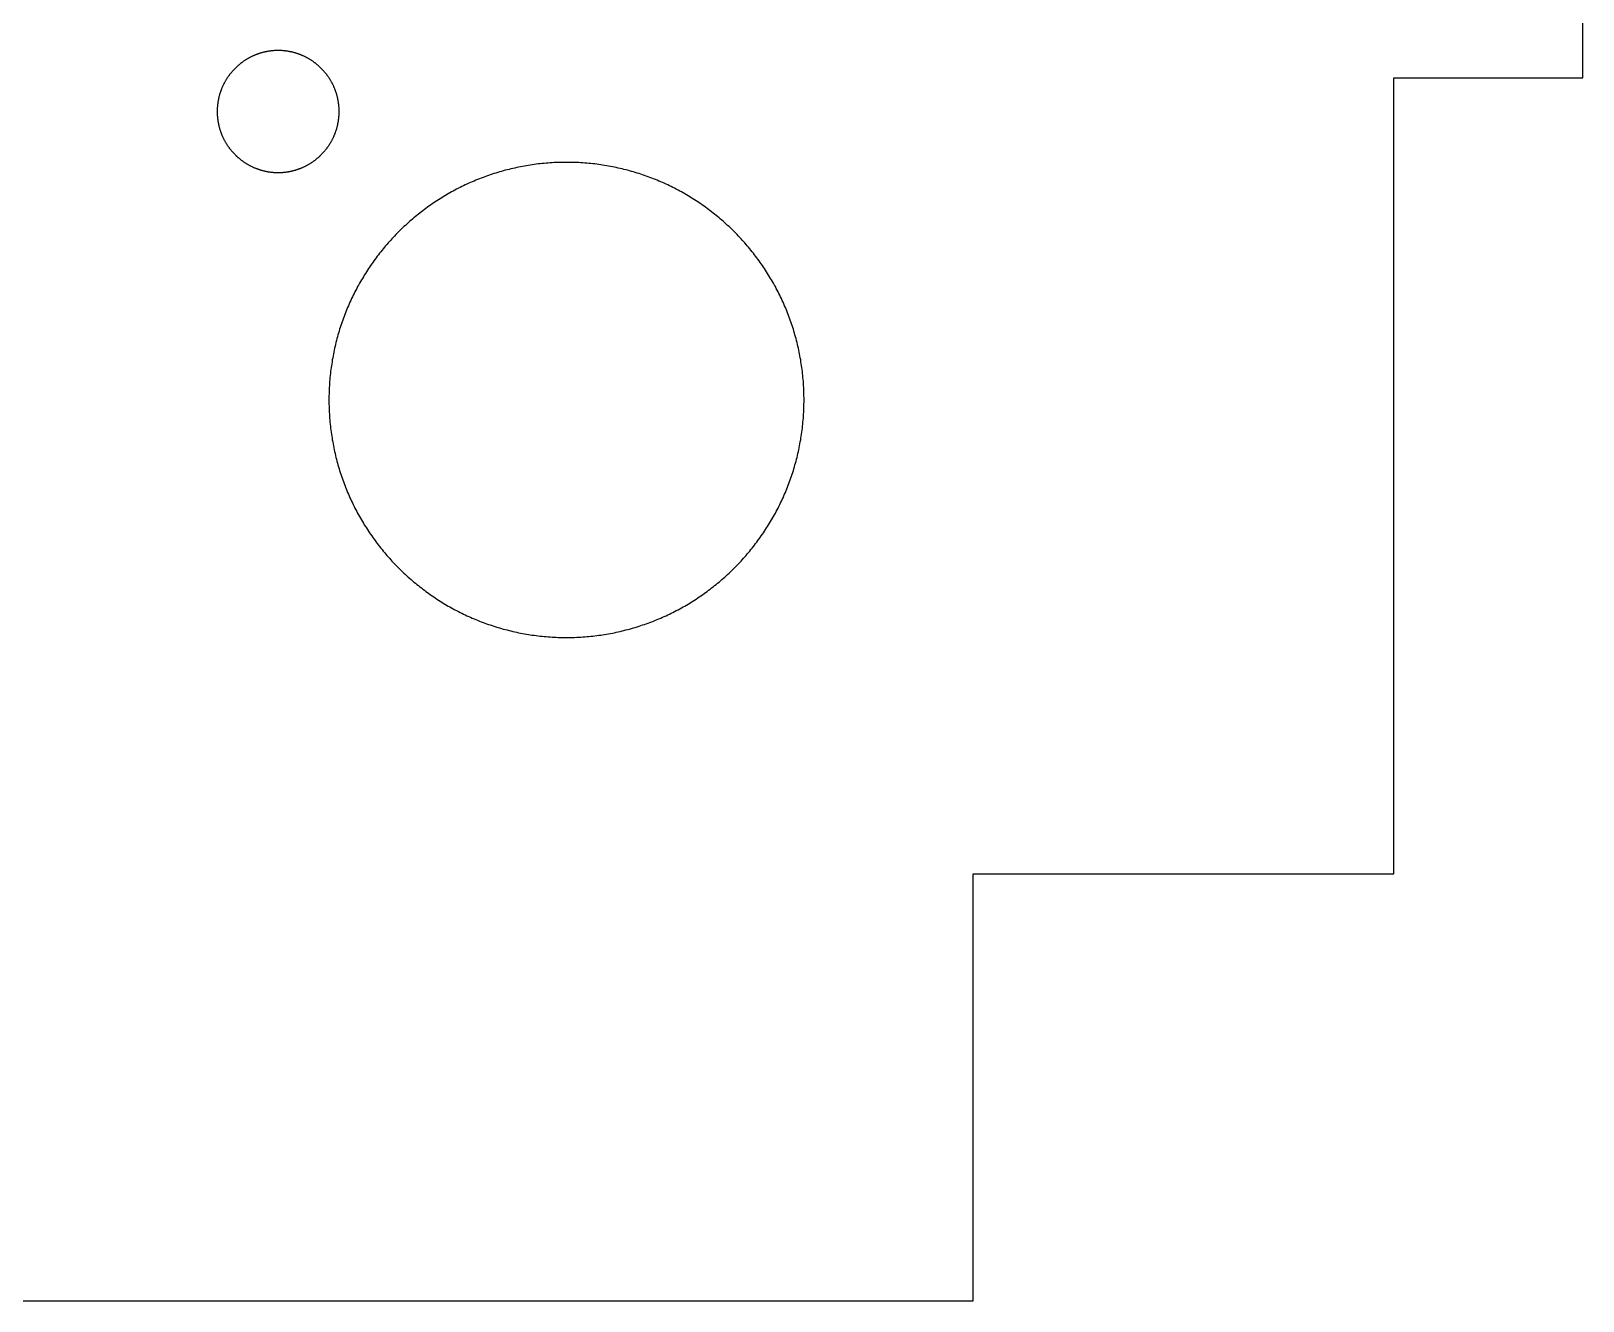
# Model space of a CAD drawing. Extents: x -13 to 43.9, y 40.3 to 95.3.
# Drawn here: x 18.45 to 43.9, y 40.25 to 61.07 of the extents above; entities that cross this region are included whole.
import ezdxf

# ---------------------------------------------------------------- set-up
doc = ezdxf.new("R2010")
doc.units = 0
doc.layers.get('0').update_dxf_attribs({"linetype": 'CONTINUOUS'})

msp = doc.modelspace()

# ---------------------------------------------------------------- linework, layer by layer
at = {"color": 7}
for points in [[(5.328, 40.75), (5.328, 40.25), (33.896, 40.25), (33.896, 47.25), (40.796, 47.25), (40.796, 60.3), (43.896, 60.3), (43.896, 75.2), (40.796, 75.2), (40.796, 95.25), (36.328, 95.25), (36.328, 94.75)], [(21.941, 60.579), (21.934, 60.575), (21.928, 60.57), (21.921, 60.566), (21.915, 60.561), (21.908, 60.556), (21.902, 60.551), (21.895, 60.547), (21.889, 60.542), (21.883, 60.537), (21.876, 60.532), (21.87, 60.527), (21.864, 60.522), (21.858, 60.517), (21.852, 60.511), (21.846, 60.506), (21.84, 60.501), (21.834, 60.496), (21.828, 60.49), (21.822, 60.485), (21.816, 60.479), (21.81, 60.474), (21.804, 60.468), (21.799, 60.463), (21.793, 60.457)], [(22.111, 60.671), (22.103, 60.668), (22.096, 60.665), (22.088, 60.662), (22.081, 60.658), (22.074, 60.655), (22.066, 60.651), (22.059, 60.648), (22.052, 60.644), (22.045, 60.641), (22.038, 60.637), (22.03, 60.633), (22.023, 60.629), (22.016, 60.625), (22.009, 60.621), (22.002, 60.618), (21.995, 60.613), (21.988, 60.609), (21.981, 60.605), (21.975, 60.601), (21.968, 60.597), (21.961, 60.592), (21.954, 60.588), (21.948, 60.584), (21.941, 60.579)], [(22.298, 60.73), (22.29, 60.728), (22.282, 60.726), (22.274, 60.724), (22.266, 60.722), (22.258, 60.721), (22.25, 60.719), (22.242, 60.716), (22.234, 60.714), (22.226, 60.712), (22.218, 60.71), (22.21, 60.707), (22.203, 60.705), (22.195, 60.703), (22.187, 60.7), (22.179, 60.697), (22.172, 60.695), (22.164, 60.692), (22.156, 60.689), (22.149, 60.686), (22.141, 60.684), (22.133, 60.681), (22.126, 60.678), (22.118, 60.675), (22.111, 60.671)], [(22.5, 60.75), (22.491, 60.75), (22.483, 60.75), (22.474, 60.75), (22.466, 60.749), (22.457, 60.749), (22.449, 60.749), (22.44, 60.748), (22.432, 60.748), (22.423, 60.747), (22.415, 60.746), (22.406, 60.746), (22.398, 60.745), (22.389, 60.744), (22.381, 60.743), (22.373, 60.742), (22.364, 60.741), (22.356, 60.74), (22.348, 60.738), (22.339, 60.737), (22.331, 60.736), (22.323, 60.734), (22.315, 60.733), (22.307, 60.731), (22.298, 60.73)], [(22.702, 60.73), (22.693, 60.731), (22.685, 60.733), (22.677, 60.734), (22.669, 60.736), (22.661, 60.737), (22.652, 60.738), (22.644, 60.74), (22.636, 60.741), (22.627, 60.742), (22.619, 60.743), (22.611, 60.744), (22.602, 60.745), (22.594, 60.746), (22.585, 60.746), (22.577, 60.747), (22.568, 60.748), (22.56, 60.748), (22.551, 60.749), (22.543, 60.749), (22.534, 60.749), (22.526, 60.75), (22.517, 60.75), (22.509, 60.75), (22.5, 60.75)], [(22.889, 60.671), (22.882, 60.675), (22.874, 60.678), (22.867, 60.681), (22.859, 60.684), (22.851, 60.686), (22.844, 60.689), (22.836, 60.692), (22.828, 60.695), (22.821, 60.697), (22.813, 60.7), (22.805, 60.703), (22.797, 60.705), (22.79, 60.707), (22.782, 60.71), (22.774, 60.712), (22.766, 60.714), (22.758, 60.716), (22.75, 60.719), (22.742, 60.721), (22.734, 60.722), (22.726, 60.724), (22.718, 60.726), (22.71, 60.728), (22.702, 60.73)], [(23.059, 60.579), (23.052, 60.584), (23.046, 60.588), (23.039, 60.592), (23.032, 60.597), (23.025, 60.601), (23.019, 60.605), (23.012, 60.609), (23.005, 60.613), (22.998, 60.618), (22.991, 60.621), (22.984, 60.625), (22.977, 60.629), (22.97, 60.633), (22.962, 60.637), (22.955, 60.641), (22.948, 60.644), (22.941, 60.648), (22.934, 60.651), (22.926, 60.655), (22.919, 60.658), (22.912, 60.662), (22.904, 60.665), (22.897, 60.668), (22.889, 60.671)], [(23.207, 60.457), (23.201, 60.463), (23.196, 60.468), (23.19, 60.474), (23.184, 60.479), (23.178, 60.485), (23.172, 60.49), (23.166, 60.496), (23.16, 60.501), (23.154, 60.506), (23.148, 60.511), (23.142, 60.517), (23.136, 60.522), (23.13, 60.527), (23.124, 60.532), (23.117, 60.537), (23.111, 60.542), (23.105, 60.547), (23.098, 60.551), (23.092, 60.556), (23.085, 60.561), (23.079, 60.566), (23.072, 60.57), (23.066, 60.575), (23.059, 60.579)], [(21.793, 60.457), (21.787, 60.451), (21.782, 60.446), (21.776, 60.44), (21.771, 60.434), (21.765, 60.428), (21.76, 60.422), (21.754, 60.416), (21.749, 60.41), (21.744, 60.404), (21.739, 60.398), (21.733, 60.392), (21.728, 60.386), (21.723, 60.38), (21.718, 60.374), (21.713, 60.367), (21.708, 60.361), (21.703, 60.355), (21.699, 60.348), (21.694, 60.342), (21.689, 60.335), (21.684, 60.329), (21.68, 60.322), (21.675, 60.316), (21.671, 60.309)], [(23.329, 60.309), (23.325, 60.316), (23.32, 60.322), (23.315, 60.329), (23.311, 60.335), (23.306, 60.342), (23.301, 60.348), (23.297, 60.355), (23.292, 60.361), (23.287, 60.367), (23.282, 60.374), (23.277, 60.38), (23.272, 60.386), (23.267, 60.392), (23.261, 60.398), (23.256, 60.404), (23.251, 60.41), (23.246, 60.416), (23.24, 60.422), (23.235, 60.428), (23.229, 60.434), (23.224, 60.44), (23.218, 60.446), (23.213, 60.451), (23.207, 60.457)], [(21.579, 60.139), (21.575, 60.132), (21.572, 60.124), (21.569, 60.117), (21.566, 60.109), (21.564, 60.101), (21.561, 60.094), (21.558, 60.086), (21.555, 60.078), (21.553, 60.071), (21.55, 60.063), (21.547, 60.055), (21.545, 60.047), (21.543, 60.04), (21.54, 60.032), (21.538, 60.024), (21.536, 60.016), (21.534, 60.008), (21.531, 60), (21.529, 59.992), (21.527, 59.984), (21.526, 59.976), (21.524, 59.968), (21.522, 59.96), (21.52, 59.952)], [(21.671, 60.309), (21.666, 60.302), (21.662, 60.296), (21.658, 60.289), (21.653, 60.282), (21.649, 60.275), (21.645, 60.269), (21.641, 60.262), (21.637, 60.255), (21.632, 60.248), (21.629, 60.241), (21.625, 60.234), (21.621, 60.227), (21.617, 60.22), (21.613, 60.212), (21.609, 60.205), (21.606, 60.198), (21.602, 60.191), (21.599, 60.184), (21.595, 60.176), (21.592, 60.169), (21.588, 60.162), (21.585, 60.154), (21.582, 60.147), (21.579, 60.139)], [(23.421, 60.139), (23.418, 60.147), (23.415, 60.154), (23.412, 60.162), (23.408, 60.169), (23.405, 60.176), (23.401, 60.184), (23.398, 60.191), (23.394, 60.198), (23.391, 60.205), (23.387, 60.212), (23.383, 60.22), (23.379, 60.227), (23.375, 60.234), (23.371, 60.241), (23.368, 60.248), (23.363, 60.255), (23.359, 60.262), (23.355, 60.269), (23.351, 60.275), (23.347, 60.282), (23.342, 60.289), (23.338, 60.296), (23.334, 60.302), (23.329, 60.309)], [(23.48, 59.952), (23.478, 59.96), (23.476, 59.968), (23.474, 59.976), (23.472, 59.984), (23.471, 59.992), (23.469, 60), (23.466, 60.008), (23.464, 60.016), (23.462, 60.024), (23.46, 60.032), (23.457, 60.04), (23.455, 60.047), (23.453, 60.055), (23.45, 60.063), (23.447, 60.071), (23.445, 60.078), (23.442, 60.086), (23.439, 60.094), (23.436, 60.101), (23.434, 60.109), (23.431, 60.117), (23.428, 60.124), (23.425, 60.132), (23.421, 60.139)], [(21.52, 59.952), (21.519, 59.943), (21.517, 59.935), (21.516, 59.927), (21.514, 59.919), (21.513, 59.911), (21.512, 59.902), (21.51, 59.894), (21.509, 59.886), (21.508, 59.877), (21.507, 59.869), (21.506, 59.861), (21.505, 59.852), (21.504, 59.844), (21.504, 59.835), (21.503, 59.827), (21.502, 59.818), (21.502, 59.81), (21.501, 59.801), (21.501, 59.793), (21.501, 59.784), (21.5, 59.776), (21.5, 59.767), (21.5, 59.759), (21.5, 59.75)], [(23.5, 59.75), (23.5, 59.759), (23.5, 59.767), (23.5, 59.776), (23.499, 59.784), (23.499, 59.793), (23.499, 59.801), (23.498, 59.81), (23.498, 59.818), (23.497, 59.827), (23.496, 59.835), (23.496, 59.844), (23.495, 59.852), (23.494, 59.861), (23.493, 59.869), (23.492, 59.877), (23.491, 59.886), (23.49, 59.894), (23.488, 59.902), (23.487, 59.911), (23.486, 59.919), (23.484, 59.927), (23.483, 59.935), (23.481, 59.943), (23.48, 59.952)], [(21.5, 59.75), (21.5, 59.741), (21.5, 59.733), (21.5, 59.724), (21.501, 59.716), (21.501, 59.707), (21.501, 59.699), (21.502, 59.69), (21.502, 59.682), (21.503, 59.673), (21.504, 59.665), (21.504, 59.656), (21.505, 59.648), (21.506, 59.639), (21.507, 59.631), (21.508, 59.623), (21.509, 59.614), (21.51, 59.606), (21.512, 59.598), (21.513, 59.589), (21.514, 59.581), (21.516, 59.573), (21.517, 59.565), (21.519, 59.557), (21.52, 59.548)], [(23.48, 59.548), (23.481, 59.557), (23.483, 59.565), (23.484, 59.573), (23.486, 59.581), (23.487, 59.589), (23.488, 59.598), (23.49, 59.606), (23.491, 59.614), (23.492, 59.623), (23.493, 59.631), (23.494, 59.639), (23.495, 59.648), (23.496, 59.656), (23.496, 59.665), (23.497, 59.673), (23.498, 59.682), (23.498, 59.69), (23.499, 59.699), (23.499, 59.707), (23.499, 59.716), (23.5, 59.724), (23.5, 59.733), (23.5, 59.741), (23.5, 59.75)], [(21.52, 59.548), (21.522, 59.54), (21.524, 59.532), (21.526, 59.524), (21.527, 59.516), (21.529, 59.508), (21.531, 59.5), (21.534, 59.492), (21.536, 59.484), (21.538, 59.476), (21.54, 59.468), (21.543, 59.46), (21.545, 59.453), (21.547, 59.445), (21.55, 59.437), (21.553, 59.429), (21.555, 59.422), (21.558, 59.414), (21.561, 59.406), (21.564, 59.399), (21.566, 59.391), (21.569, 59.383), (21.572, 59.376), (21.575, 59.368), (21.579, 59.361)], [(21.579, 59.361), (21.582, 59.353), (21.585, 59.346), (21.588, 59.338), (21.592, 59.331), (21.595, 59.324), (21.599, 59.316), (21.602, 59.309), (21.606, 59.302), (21.609, 59.295), (21.613, 59.288), (21.617, 59.28), (21.621, 59.273), (21.625, 59.266), (21.629, 59.259), (21.632, 59.252), (21.637, 59.245), (21.641, 59.238), (21.645, 59.231), (21.649, 59.225), (21.653, 59.218), (21.658, 59.211), (21.662, 59.204), (21.666, 59.198), (21.671, 59.191)], [(23.329, 59.191), (23.334, 59.198), (23.338, 59.204), (23.342, 59.211), (23.347, 59.218), (23.351, 59.225), (23.355, 59.231), (23.359, 59.238), (23.363, 59.245), (23.368, 59.252), (23.371, 59.259), (23.375, 59.266), (23.379, 59.273), (23.383, 59.28), (23.387, 59.288), (23.391, 59.295), (23.394, 59.302), (23.398, 59.309), (23.401, 59.316), (23.405, 59.324), (23.408, 59.331), (23.412, 59.338), (23.415, 59.346), (23.418, 59.353), (23.421, 59.361)], [(23.421, 59.361), (23.425, 59.368), (23.428, 59.376), (23.431, 59.383), (23.434, 59.391), (23.436, 59.399), (23.439, 59.406), (23.442, 59.414), (23.445, 59.422), (23.447, 59.429), (23.45, 59.437), (23.453, 59.445), (23.455, 59.453), (23.457, 59.46), (23.46, 59.468), (23.462, 59.476), (23.464, 59.484), (23.466, 59.492), (23.469, 59.5), (23.471, 59.508), (23.472, 59.516), (23.474, 59.524), (23.476, 59.532), (23.478, 59.54), (23.48, 59.548)], [(21.671, 59.191), (21.675, 59.184), (21.68, 59.178), (21.684, 59.171), (21.689, 59.165), (21.694, 59.158), (21.699, 59.152), (21.703, 59.145), (21.708, 59.139), (21.713, 59.133), (21.718, 59.126), (21.723, 59.12), (21.728, 59.114), (21.733, 59.108), (21.739, 59.102), (21.744, 59.096), (21.749, 59.09), (21.754, 59.084), (21.76, 59.078), (21.765, 59.072), (21.771, 59.066), (21.776, 59.06), (21.782, 59.054), (21.787, 59.049), (21.793, 59.043)], [(21.793, 59.043), (21.799, 59.037), (21.804, 59.032), (21.81, 59.026), (21.816, 59.021), (21.822, 59.015), (21.828, 59.01), (21.834, 59.004), (21.84, 58.999), (21.846, 58.994), (21.852, 58.989), (21.858, 58.983), (21.864, 58.978), (21.87, 58.973), (21.876, 58.968), (21.883, 58.963), (21.889, 58.958), (21.895, 58.953), (21.902, 58.949), (21.908, 58.944), (21.915, 58.939), (21.921, 58.934), (21.928, 58.93), (21.934, 58.925), (21.941, 58.921)], [(23.059, 58.921), (23.066, 58.925), (23.072, 58.93), (23.079, 58.934), (23.085, 58.939), (23.092, 58.944), (23.098, 58.949), (23.105, 58.953), (23.111, 58.958), (23.117, 58.963), (23.124, 58.968), (23.13, 58.973), (23.136, 58.978), (23.142, 58.983), (23.148, 58.989), (23.154, 58.994), (23.16, 58.999), (23.166, 59.004), (23.172, 59.01), (23.178, 59.015), (23.184, 59.021), (23.19, 59.026), (23.196, 59.032), (23.201, 59.037), (23.207, 59.043)], [(23.207, 59.043), (23.213, 59.049), (23.218, 59.054), (23.224, 59.06), (23.229, 59.066), (23.235, 59.072), (23.24, 59.078), (23.246, 59.084), (23.251, 59.09), (23.256, 59.096), (23.261, 59.102), (23.267, 59.108), (23.272, 59.114), (23.277, 59.12), (23.282, 59.126), (23.287, 59.133), (23.292, 59.139), (23.297, 59.145), (23.301, 59.152), (23.306, 59.158), (23.311, 59.165), (23.315, 59.171), (23.32, 59.178), (23.325, 59.184), (23.329, 59.191)], [(21.941, 58.921), (21.948, 58.916), (21.954, 58.912), (21.961, 58.908), (21.968, 58.903), (21.975, 58.899), (21.981, 58.895), (21.988, 58.891), (21.995, 58.887), (22.002, 58.882), (22.009, 58.879), (22.016, 58.875), (22.023, 58.871), (22.03, 58.867), (22.038, 58.863), (22.045, 58.859), (22.052, 58.856), (22.059, 58.852), (22.066, 58.849), (22.074, 58.845), (22.081, 58.842), (22.088, 58.838), (22.096, 58.835), (22.103, 58.832), (22.111, 58.829)], [(22.111, 58.829), (22.118, 58.825), (22.126, 58.822), (22.133, 58.819), (22.141, 58.816), (22.149, 58.814), (22.156, 58.811), (22.164, 58.808), (22.172, 58.805), (22.179, 58.803), (22.187, 58.8), (22.195, 58.797), (22.203, 58.795), (22.21, 58.793), (22.218, 58.79), (22.226, 58.788), (22.234, 58.786), (22.242, 58.784), (22.25, 58.781), (22.258, 58.779), (22.266, 58.778), (22.274, 58.776), (22.282, 58.774), (22.29, 58.772), (22.298, 58.77)], [(22.702, 58.77), (22.71, 58.772), (22.718, 58.774), (22.726, 58.776), (22.734, 58.778), (22.742, 58.779), (22.75, 58.781), (22.758, 58.784), (22.766, 58.786), (22.774, 58.788), (22.782, 58.79), (22.79, 58.793), (22.797, 58.795), (22.805, 58.797), (22.813, 58.8), (22.821, 58.803), (22.828, 58.805), (22.836, 58.808), (22.844, 58.811), (22.851, 58.814), (22.859, 58.816), (22.867, 58.819), (22.874, 58.822), (22.882, 58.825), (22.889, 58.829)], [(22.889, 58.829), (22.897, 58.832), (22.904, 58.835), (22.912, 58.838), (22.919, 58.842), (22.926, 58.845), (22.934, 58.849), (22.941, 58.852), (22.948, 58.856), (22.955, 58.859), (22.962, 58.863), (22.97, 58.867), (22.977, 58.871), (22.984, 58.875), (22.991, 58.879), (22.998, 58.882), (23.005, 58.887), (23.012, 58.891), (23.019, 58.895), (23.025, 58.899), (23.032, 58.903), (23.039, 58.908), (23.046, 58.912), (23.052, 58.916), (23.059, 58.921)], [(26.443, 58.838), (26.411, 58.831), (26.38, 58.824), (26.348, 58.817), (26.317, 58.81), (26.286, 58.802), (26.254, 58.794), (26.223, 58.786), (26.192, 58.778), (26.162, 58.769), (26.131, 58.76), (26.1, 58.751), (26.07, 58.742), (26.039, 58.732), (26.009, 58.723), (25.979, 58.712), (25.949, 58.702), (25.919, 58.692), (25.889, 58.681), (25.859, 58.67), (25.829, 58.658), (25.8, 58.647), (25.77, 58.635), (25.741, 58.623), (25.712, 58.611)], [(27.228, 58.917), (27.194, 58.917), (27.161, 58.917), (27.127, 58.916), (27.094, 58.915), (27.061, 58.914), (27.027, 58.912), (26.994, 58.91), (26.961, 58.908), (26.928, 58.906), (26.895, 58.903), (26.862, 58.9), (26.83, 58.897), (26.797, 58.894), (26.764, 58.89), (26.732, 58.886), (26.699, 58.882), (26.667, 58.877), (26.635, 58.872), (26.603, 58.867), (26.57, 58.862), (26.538, 58.856), (26.507, 58.85), (26.475, 58.844), (26.443, 58.838)], [(28.013, 58.838), (27.981, 58.844), (27.949, 58.85), (27.917, 58.856), (27.885, 58.862), (27.853, 58.867), (27.821, 58.872), (27.789, 58.877), (27.756, 58.882), (27.724, 58.886), (27.691, 58.89), (27.659, 58.894), (27.626, 58.897), (27.593, 58.9), (27.561, 58.903), (27.528, 58.906), (27.495, 58.908), (27.462, 58.91), (27.428, 58.912), (27.395, 58.914), (27.362, 58.915), (27.328, 58.916), (27.295, 58.917), (27.261, 58.917), (27.228, 58.917)], [(28.744, 58.611), (28.715, 58.623), (28.686, 58.635), (28.656, 58.647), (28.627, 58.658), (28.597, 58.67), (28.567, 58.681), (28.537, 58.692), (28.507, 58.702), (28.477, 58.712), (28.447, 58.723), (28.417, 58.732), (28.386, 58.742), (28.356, 58.751), (28.325, 58.76), (28.294, 58.769), (28.263, 58.778), (28.232, 58.786), (28.201, 58.794), (28.17, 58.802), (28.139, 58.81), (28.108, 58.817), (28.076, 58.824), (28.045, 58.831), (28.013, 58.838)], [(22.298, 58.77), (22.307, 58.769), (22.315, 58.767), (22.323, 58.766), (22.331, 58.764), (22.339, 58.763), (22.348, 58.762), (22.356, 58.76), (22.364, 58.759), (22.373, 58.758), (22.381, 58.757), (22.389, 58.756), (22.398, 58.755), (22.406, 58.754), (22.415, 58.754), (22.423, 58.753), (22.432, 58.752), (22.44, 58.752), (22.449, 58.751), (22.457, 58.751), (22.466, 58.751), (22.474, 58.75), (22.483, 58.75), (22.491, 58.75), (22.5, 58.75)], [(22.5, 58.75), (22.509, 58.75), (22.517, 58.75), (22.526, 58.75), (22.534, 58.751), (22.543, 58.751), (22.551, 58.751), (22.56, 58.752), (22.568, 58.752), (22.577, 58.753), (22.585, 58.754), (22.594, 58.754), (22.602, 58.755), (22.611, 58.756), (22.619, 58.757), (22.627, 58.758), (22.636, 58.759), (22.644, 58.76), (22.652, 58.762), (22.661, 58.763), (22.669, 58.764), (22.677, 58.766), (22.685, 58.767), (22.693, 58.769), (22.702, 58.77)], [(25.712, 58.611), (25.683, 58.599), (25.654, 58.586), (25.625, 58.573), (25.596, 58.56), (25.568, 58.547), (25.539, 58.533), (25.511, 58.519), (25.483, 58.505), (25.455, 58.491), (25.427, 58.477), (25.399, 58.462), (25.371, 58.447), (25.344, 58.432), (25.316, 58.417), (25.289, 58.401), (25.262, 58.385), (25.235, 58.369), (25.208, 58.353), (25.182, 58.337), (25.155, 58.32), (25.129, 58.303), (25.102, 58.286), (25.076, 58.269), (25.05, 58.252)], [(29.406, 58.252), (29.38, 58.269), (29.354, 58.286), (29.327, 58.303), (29.301, 58.32), (29.274, 58.337), (29.248, 58.353), (29.221, 58.369), (29.194, 58.385), (29.167, 58.401), (29.139, 58.417), (29.112, 58.432), (29.085, 58.447), (29.057, 58.462), (29.029, 58.477), (29.001, 58.491), (28.973, 58.505), (28.945, 58.519), (28.917, 58.533), (28.888, 58.547), (28.86, 58.56), (28.831, 58.573), (28.802, 58.586), (28.773, 58.599), (28.744, 58.611)], [(25.05, 58.252), (25.024, 58.234), (24.999, 58.216), (24.973, 58.198), (24.948, 58.18), (24.923, 58.162), (24.897, 58.143), (24.873, 58.124), (24.848, 58.106), (24.823, 58.086), (24.799, 58.067), (24.774, 58.047), (24.75, 58.028), (24.726, 58.008), (24.703, 57.988), (24.679, 57.967), (24.655, 57.947), (24.632, 57.926), (24.609, 57.905), (24.586, 57.884), (24.563, 57.863), (24.541, 57.842), (24.518, 57.82), (24.496, 57.798), (24.474, 57.776)], [(29.982, 57.776), (29.96, 57.798), (29.938, 57.82), (29.915, 57.842), (29.893, 57.863), (29.87, 57.884), (29.847, 57.905), (29.824, 57.926), (29.8, 57.947), (29.777, 57.967), (29.753, 57.988), (29.729, 58.008), (29.706, 58.028), (29.681, 58.047), (29.657, 58.067), (29.633, 58.086), (29.608, 58.106), (29.583, 58.124), (29.558, 58.143), (29.533, 58.162), (29.508, 58.18), (29.483, 58.198), (29.457, 58.216), (29.431, 58.234), (29.406, 58.252)], [(24.474, 57.776), (24.452, 57.754), (24.43, 57.732), (24.408, 57.709), (24.387, 57.687), (24.366, 57.664), (24.345, 57.641), (24.324, 57.618), (24.303, 57.595), (24.283, 57.571), (24.262, 57.547), (24.242, 57.524), (24.222, 57.5), (24.203, 57.476), (24.183, 57.451), (24.164, 57.427), (24.144, 57.402), (24.126, 57.377), (24.107, 57.353), (24.088, 57.327), (24.07, 57.302), (24.052, 57.277), (24.034, 57.251), (24.016, 57.226), (23.998, 57.2)], [(30.458, 57.2), (30.44, 57.226), (30.422, 57.251), (30.404, 57.277), (30.386, 57.302), (30.368, 57.327), (30.349, 57.353), (30.33, 57.377), (30.311, 57.402), (30.292, 57.427), (30.273, 57.451), (30.253, 57.476), (30.233, 57.5), (30.214, 57.524), (30.193, 57.547), (30.173, 57.571), (30.153, 57.595), (30.132, 57.618), (30.111, 57.641), (30.09, 57.664), (30.069, 57.687), (30.047, 57.709), (30.026, 57.732), (30.004, 57.754), (29.982, 57.776)], [(23.998, 57.2), (23.981, 57.174), (23.964, 57.148), (23.947, 57.121), (23.93, 57.095), (23.913, 57.068), (23.897, 57.042), (23.881, 57.015), (23.865, 56.988), (23.849, 56.961), (23.833, 56.934), (23.818, 56.906), (23.803, 56.879), (23.788, 56.851), (23.773, 56.823), (23.759, 56.795), (23.745, 56.767), (23.731, 56.739), (23.717, 56.711), (23.703, 56.682), (23.69, 56.654), (23.677, 56.625), (23.664, 56.596), (23.651, 56.567), (23.639, 56.538)], [(30.817, 56.538), (30.804, 56.567), (30.792, 56.596), (30.779, 56.625), (30.766, 56.654), (30.752, 56.682), (30.739, 56.711), (30.725, 56.739), (30.711, 56.767), (30.697, 56.795), (30.682, 56.823), (30.668, 56.851), (30.653, 56.879), (30.638, 56.906), (30.622, 56.934), (30.607, 56.961), (30.591, 56.988), (30.575, 57.015), (30.559, 57.042), (30.543, 57.068), (30.526, 57.095), (30.509, 57.121), (30.492, 57.148), (30.475, 57.174), (30.458, 57.2)], [(23.639, 56.538), (23.627, 56.509), (23.615, 56.48), (23.603, 56.45), (23.592, 56.421), (23.58, 56.391), (23.569, 56.361), (23.558, 56.331), (23.548, 56.301), (23.538, 56.271), (23.527, 56.241), (23.518, 56.211), (23.508, 56.18), (23.499, 56.15), (23.49, 56.119), (23.481, 56.088), (23.472, 56.058), (23.464, 56.027), (23.456, 55.995), (23.448, 55.964), (23.44, 55.933), (23.433, 55.902), (23.426, 55.87), (23.419, 55.839), (23.412, 55.807)], [(31.044, 55.807), (31.037, 55.839), (31.03, 55.87), (31.023, 55.902), (31.016, 55.933), (31.008, 55.964), (31, 55.995), (30.992, 56.027), (30.984, 56.058), (30.975, 56.088), (30.966, 56.119), (30.957, 56.15), (30.948, 56.18), (30.938, 56.211), (30.928, 56.241), (30.918, 56.271), (30.908, 56.301), (30.897, 56.331), (30.887, 56.361), (30.876, 56.391), (30.864, 56.421), (30.853, 56.45), (30.841, 56.48), (30.829, 56.509), (30.817, 56.538)], [(23.412, 55.807), (23.406, 55.775), (23.4, 55.743), (23.394, 55.712), (23.388, 55.68), (23.383, 55.647), (23.378, 55.615), (23.373, 55.583), (23.368, 55.551), (23.364, 55.518), (23.36, 55.486), (23.356, 55.453), (23.353, 55.42), (23.35, 55.388), (23.347, 55.355), (23.344, 55.322), (23.342, 55.289), (23.34, 55.256), (23.338, 55.223), (23.336, 55.189), (23.335, 55.156), (23.334, 55.123), (23.333, 55.089), (23.333, 55.056), (23.333, 55.022)], [(31.123, 55.022), (31.123, 55.056), (31.122, 55.089), (31.122, 55.123), (31.121, 55.156), (31.119, 55.189), (31.118, 55.223), (31.116, 55.256), (31.114, 55.289), (31.112, 55.322), (31.109, 55.355), (31.106, 55.388), (31.103, 55.42), (31.099, 55.453), (31.096, 55.486), (31.092, 55.518), (31.087, 55.551), (31.083, 55.583), (31.078, 55.615), (31.073, 55.647), (31.068, 55.68), (31.062, 55.712), (31.056, 55.743), (31.05, 55.775), (31.044, 55.807)], [(23.333, 55.022), (23.333, 54.988), (23.333, 54.955), (23.334, 54.922), (23.335, 54.888), (23.336, 54.855), (23.338, 54.822), (23.34, 54.788), (23.342, 54.755), (23.344, 54.722), (23.347, 54.689), (23.35, 54.657), (23.353, 54.624), (23.356, 54.591), (23.36, 54.559), (23.364, 54.526), (23.368, 54.494), (23.373, 54.461), (23.378, 54.429), (23.383, 54.397), (23.388, 54.365), (23.394, 54.333), (23.4, 54.301), (23.406, 54.269), (23.412, 54.237)], [(31.044, 54.237), (31.05, 54.269), (31.056, 54.301), (31.062, 54.333), (31.068, 54.365), (31.073, 54.397), (31.078, 54.429), (31.083, 54.461), (31.087, 54.494), (31.092, 54.526), (31.096, 54.559), (31.099, 54.591), (31.103, 54.624), (31.106, 54.657), (31.109, 54.689), (31.112, 54.722), (31.114, 54.755), (31.116, 54.788), (31.118, 54.822), (31.119, 54.855), (31.121, 54.888), (31.122, 54.922), (31.122, 54.955), (31.123, 54.988), (31.123, 55.022)], [(23.412, 54.237), (23.419, 54.205), (23.426, 54.174), (23.433, 54.142), (23.44, 54.111), (23.448, 54.08), (23.456, 54.049), (23.464, 54.018), (23.472, 53.987), (23.481, 53.956), (23.49, 53.925), (23.499, 53.894), (23.508, 53.864), (23.518, 53.833), (23.527, 53.803), (23.538, 53.773), (23.548, 53.743), (23.558, 53.713), (23.569, 53.683), (23.58, 53.653), (23.592, 53.623), (23.603, 53.594), (23.615, 53.564), (23.627, 53.535), (23.639, 53.506)], [(30.817, 53.506), (30.829, 53.535), (30.841, 53.564), (30.853, 53.594), (30.864, 53.623), (30.876, 53.653), (30.887, 53.683), (30.897, 53.713), (30.908, 53.743), (30.918, 53.773), (30.928, 53.803), (30.938, 53.833), (30.948, 53.864), (30.957, 53.894), (30.966, 53.925), (30.975, 53.956), (30.984, 53.987), (30.992, 54.018), (31, 54.049), (31.008, 54.08), (31.016, 54.111), (31.023, 54.142), (31.03, 54.174), (31.037, 54.205), (31.044, 54.237)], [(23.639, 53.506), (23.651, 53.477), (23.664, 53.448), (23.677, 53.419), (23.69, 53.39), (23.703, 53.362), (23.717, 53.333), (23.731, 53.305), (23.745, 53.277), (23.759, 53.249), (23.773, 53.221), (23.788, 53.193), (23.803, 53.165), (23.818, 53.138), (23.833, 53.111), (23.849, 53.083), (23.865, 53.056), (23.881, 53.029), (23.897, 53.002), (23.913, 52.976), (23.93, 52.949), (23.947, 52.923), (23.964, 52.896), (23.981, 52.87), (23.998, 52.844)], [(30.458, 52.844), (30.475, 52.87), (30.492, 52.896), (30.509, 52.923), (30.526, 52.949), (30.543, 52.976), (30.559, 53.002), (30.575, 53.029), (30.591, 53.056), (30.607, 53.083), (30.622, 53.111), (30.638, 53.138), (30.653, 53.165), (30.668, 53.193), (30.682, 53.221), (30.697, 53.249), (30.711, 53.277), (30.725, 53.305), (30.739, 53.333), (30.752, 53.362), (30.766, 53.39), (30.779, 53.419), (30.792, 53.448), (30.804, 53.477), (30.817, 53.506)], [(23.998, 52.844), (24.016, 52.819), (24.034, 52.793), (24.052, 52.767), (24.07, 52.742), (24.088, 52.717), (24.107, 52.692), (24.126, 52.667), (24.144, 52.642), (24.164, 52.617), (24.183, 52.593), (24.203, 52.569), (24.222, 52.544), (24.242, 52.521), (24.262, 52.497), (24.283, 52.473), (24.303, 52.45), (24.324, 52.426), (24.345, 52.403), (24.366, 52.38), (24.387, 52.357), (24.408, 52.335), (24.43, 52.312), (24.452, 52.29), (24.474, 52.268)], [(29.982, 52.268), (30.004, 52.29), (30.026, 52.312), (30.047, 52.335), (30.069, 52.357), (30.09, 52.38), (30.111, 52.403), (30.132, 52.426), (30.153, 52.45), (30.173, 52.473), (30.193, 52.497), (30.214, 52.521), (30.233, 52.544), (30.253, 52.569), (30.273, 52.593), (30.292, 52.617), (30.311, 52.642), (30.33, 52.667), (30.349, 52.692), (30.368, 52.717), (30.386, 52.742), (30.404, 52.767), (30.422, 52.793), (30.44, 52.819), (30.458, 52.844)], [(24.474, 52.268), (24.496, 52.246), (24.518, 52.224), (24.541, 52.203), (24.563, 52.181), (24.586, 52.16), (24.609, 52.139), (24.632, 52.118), (24.655, 52.097), (24.679, 52.077), (24.703, 52.057), (24.726, 52.036), (24.75, 52.017), (24.774, 51.997), (24.799, 51.977), (24.823, 51.958), (24.848, 51.939), (24.873, 51.92), (24.897, 51.901), (24.923, 51.882), (24.948, 51.864), (24.973, 51.846), (24.999, 51.828), (25.024, 51.81), (25.05, 51.792)], [(29.406, 51.792), (29.431, 51.81), (29.457, 51.828), (29.483, 51.846), (29.508, 51.864), (29.533, 51.882), (29.558, 51.901), (29.583, 51.92), (29.608, 51.939), (29.633, 51.958), (29.657, 51.977), (29.681, 51.997), (29.706, 52.017), (29.729, 52.036), (29.753, 52.057), (29.777, 52.077), (29.8, 52.097), (29.824, 52.118), (29.847, 52.139), (29.87, 52.16), (29.893, 52.181), (29.915, 52.203), (29.938, 52.224), (29.96, 52.246), (29.982, 52.268)], [(25.05, 51.792), (25.076, 51.775), (25.102, 51.758), (25.129, 51.741), (25.155, 51.724), (25.182, 51.707), (25.208, 51.691), (25.235, 51.675), (25.262, 51.659), (25.289, 51.643), (25.316, 51.628), (25.344, 51.612), (25.371, 51.597), (25.399, 51.582), (25.427, 51.568), (25.455, 51.553), (25.483, 51.539), (25.511, 51.525), (25.539, 51.511), (25.568, 51.498), (25.596, 51.484), (25.625, 51.471), (25.654, 51.458), (25.683, 51.446), (25.712, 51.433)], [(28.744, 51.433), (28.773, 51.446), (28.802, 51.458), (28.831, 51.471), (28.86, 51.484), (28.888, 51.498), (28.917, 51.511), (28.945, 51.525), (28.973, 51.539), (29.001, 51.553), (29.029, 51.568), (29.057, 51.582), (29.085, 51.597), (29.112, 51.612), (29.139, 51.628), (29.167, 51.643), (29.194, 51.659), (29.221, 51.675), (29.248, 51.691), (29.274, 51.707), (29.301, 51.724), (29.327, 51.741), (29.354, 51.758), (29.38, 51.775), (29.406, 51.792)], [(25.712, 51.433), (25.741, 51.421), (25.77, 51.409), (25.8, 51.397), (25.829, 51.386), (25.859, 51.374), (25.889, 51.363), (25.919, 51.353), (25.949, 51.342), (25.979, 51.332), (26.009, 51.322), (26.039, 51.312), (26.07, 51.302), (26.1, 51.293), (26.131, 51.284), (26.162, 51.275), (26.192, 51.266), (26.223, 51.258), (26.254, 51.25), (26.286, 51.242), (26.317, 51.234), (26.348, 51.227), (26.38, 51.22), (26.411, 51.213), (26.443, 51.206)], [(28.013, 51.206), (28.045, 51.213), (28.076, 51.22), (28.108, 51.227), (28.139, 51.234), (28.17, 51.242), (28.201, 51.25), (28.232, 51.258), (28.263, 51.266), (28.294, 51.275), (28.325, 51.284), (28.356, 51.293), (28.386, 51.302), (28.417, 51.312), (28.447, 51.322), (28.477, 51.332), (28.507, 51.342), (28.537, 51.353), (28.567, 51.363), (28.597, 51.374), (28.627, 51.386), (28.656, 51.397), (28.686, 51.409), (28.715, 51.421), (28.744, 51.433)], [(26.443, 51.206), (26.475, 51.2), (26.507, 51.194), (26.538, 51.188), (26.57, 51.182), (26.603, 51.177), (26.635, 51.172), (26.667, 51.167), (26.699, 51.163), (26.732, 51.158), (26.764, 51.154), (26.797, 51.151), (26.83, 51.147), (26.862, 51.144), (26.895, 51.141), (26.928, 51.138), (26.961, 51.136), (26.994, 51.134), (27.027, 51.132), (27.061, 51.131), (27.094, 51.129), (27.127, 51.128), (27.161, 51.128), (27.194, 51.127), (27.228, 51.127)], [(27.228, 51.127), (27.261, 51.127), (27.295, 51.128), (27.328, 51.128), (27.362, 51.129), (27.395, 51.131), (27.428, 51.132), (27.462, 51.134), (27.495, 51.136), (27.528, 51.138), (27.561, 51.141), (27.593, 51.144), (27.626, 51.147), (27.659, 51.151), (27.691, 51.154), (27.724, 51.158), (27.756, 51.163), (27.789, 51.167), (27.821, 51.172), (27.853, 51.177), (27.885, 51.182), (27.917, 51.188), (27.949, 51.194), (27.981, 51.2), (28.013, 51.206)]]:
    msp.add_lwpolyline(points, dxfattribs=at)
for points in [[(23.5, 59.75), (23.5, 59.75)], [(31.123, 55.022), (31.123, 55.022)]]:
    msp.add_lwpolyline(points, close=True, dxfattribs=at)

doc.saveas('drawing.dxf')
